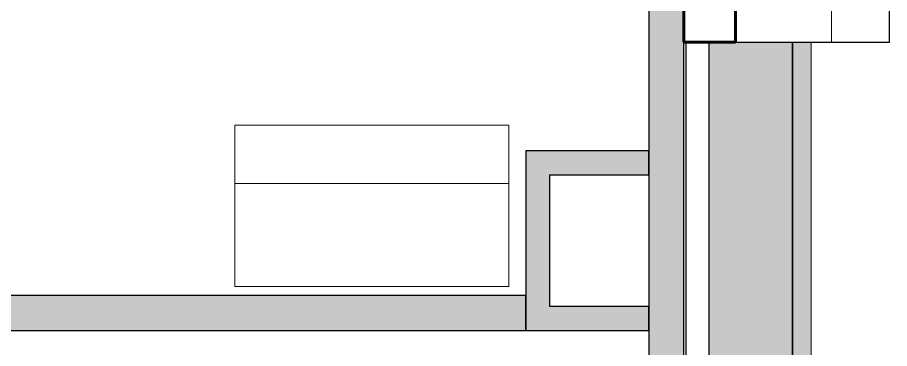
# Model space of a CAD drawing. Header units: millimetres. Extents: x 155927 to 295199, y -4084 to 97293.
# Drawn here: x 228896 to 231441, y 20603 to 21569 of the extents above; entities that cross this region are included whole.
import ezdxf

# ---------------------------------------------------------------- set-up
doc = ezdxf.new("R2010")
doc.units = ezdxf.units.MM
doc.header["$MEASUREMENT"] = 0
for name, color, linetype, lineweight in [('A-GLAZ', 7, 'CONTINUOUS', 9), ('A-GLAZ-CWMG', 7, 'CONTINUOUS', 9), ('A-WALL-PATT', 7, 'CONTINUOUS', 9), ('I-FURN', 8, 'CONTINUOUS', 9), ('I-WALL', 7, 'CONTINUOUS', 9), ('S-COLS-SYMB', 171, 'CONTINUOUS', 70)]:
    doc.layers.add(name, color=color, linetype=linetype, lineweight=lineweight)

msp = doc.modelspace()

# ---------------------------------------------------------------- hatches: boundary and pattern name
at = {"layer": 'A-GLAZ'}
h = msp.add_hatch(color=256, dxfattribs=at)
h.paths.add_polyline_path([(231211.8, 16190.6), (231211.8, 18843.6), (230914.8, 18843.6), (230914.8, 17490.6), (230910.2, 17490.6), (230910.2, 17486.3), (230914.8, 17486.3), (230914.8, 16294.9), (230910.2, 16294.9), (230910.2, 16290.6), (231174.8, 16290.6), (231174.8, 16190.6)], flags=0)
h.paths.add_polyline_path([(230914.8, 18943.6), (231211.8, 18943.6), (231211.8, 21496.6), (230914.8, 21496.6), (230914.8, 20143.6), (230910.2, 20143.6), (230910.2, 20139.3), (230914.8, 20139.3), (230914.8, 18947.9), (230910.2, 18947.9), (230910.2, 18943.6)], flags=0)
h.paths.add_polyline_path([(231211.8, 21596.6), (231211.8, 24149.6), (230914.8, 24149.6), (230914.8, 22796.6), (230910.2, 22796.6), (230910.2, 22792.3), (230914.8, 22792.3), (230914.8, 21600.9), (230910.2, 21600.9), (230910.2, 21596.6), (230978.5, 21596.6)], flags=0)
h.paths.add_polyline_path([(230910.2, 24249.6), (231211.8, 24249.6), (231211.8, 25549.6), (231174.8, 25549.6), (231174.8, 25449.6), (230910.2, 25449.6), (230910.2, 25445.3), (230914.8, 25445.3), (230914.8, 24253.9), (230910.2, 24253.9)], flags=0)
at = {"layer": 'A-WALL-PATT'}
for points in [[(230840.8, 20143.6), (230840.8, 21596.6), (230738.8, 21596.6), (230738.8, 20143.6)], [(230379.2, 20655.6), (230449.2, 20655.6), (230449.2, 21179.9), (230379.2, 21179.9), (230379.2, 20988.1)], [(230738.8, 21109.9), (230738.8, 21179.9), (230449.2, 21179.9), (230449.2, 21109.9)], [(226452.8, 20655.6), (230379.2, 20655.6), (230378.1, 20757.6), (226452.8, 20757.6)], [(230738.8, 20655.6), (230738.8, 20725.6), (230449.2, 20725.6), (230449.2, 20655.6)]]:
    msp.add_hatch(color=256, dxfattribs=at).paths.add_polyline_path(points, flags=0)

# ---------------------------------------------------------------- linework, layer by layer
at = {"layer": 'A-GLAZ', "linetype": 'Continuous'}
msp.add_line((231271.8, 21496.6), (231271.8, 21596.6), dxfattribs=at)
at = {"layer": 'A-GLAZ', "lineweight": 30}
for p, q in [((231440.8, 21496.6), (231440.8, 21596.6)), ((230840.8, 21496.6), (231440.8, 21496.6)), ((230914.8, 21496.6), (230846, 21496.6)), ((230846, 21496.6), (230846, 20143.6)), ((230914.8, 20143.6), (230914.8, 21496.6))]:
    msp.add_line(p, q, dxfattribs=at)
at = {"layer": 'A-GLAZ'}
msp.add_line((231211.8, 18943.6), (231211.8, 21496.6), dxfattribs=at)
at = {"layer": 'A-GLAZ-CWMG'}
for p, q in [((231156.8, 21432.6), (231156.8, 21496.6)), ((231158.8, 21496.6), (231158.8, 21432.6)), ((231156.8, 21057.6), (231156.8, 21432.6)), ((231158.8, 21432.6), (231158.8, 21057.6)), ((231156.8, 20682.6), (231156.8, 21057.6)), ((231158.8, 21057.6), (231158.8, 20682.6)), ((231156.8, 20307.6), (231156.8, 20682.6)), ((231158.8, 20682.6), (231158.8, 20307.6))]:
    msp.add_line(p, q, dxfattribs=at)
at = {"layer": 'I-FURN'}
for p, q in [((230330, 21254.6), (229530, 21254.6)), ((229530, 21254.6), (229530, 21084.6)), ((230330, 21084.6), (230330, 21254.6)), ((230330, 21084.6), (229530, 21084.6)), ((229530, 21084.6), (229530, 20784.6)), ((230330, 20784.6), (230330, 21084.6)), ((229530, 20784.6), (230330, 20784.6))]:
    msp.add_line(p, q, dxfattribs=at)
at = {"layer": 'I-WALL', "lineweight": 30}
for p, q in [((230738.8, 21596.6), (230738.8, 20143.6)), ((230840.8, 20143.6), (230840.8, 21596.6)), ((230379.2, 21179.9), (230379.2, 20655.6)), ((230449.2, 21179.9), (230379.2, 21179.9)), ((230738.8, 21179.9), (230449.2, 21179.9)), ((230738.8, 21109.9), (230738.8, 21179.9)), ((230449.2, 20725.6), (230449.2, 21109.9)), ((230449.2, 21109.9), (230738.8, 21109.9)), ((230379.2, 20757.6), (226452.8, 20757.6)), ((230379.2, 20655.6), (230379.2, 20757.6)), ((230738.8, 20725.6), (230449.2, 20725.6)), ((230738.8, 20655.6), (230738.8, 20725.6)), ((226452.8, 20655.6), (230379.2, 20655.6)), ((230379.2, 20655.6), (230449.2, 20655.6)), ((230449.2, 20655.6), (230738.8, 20655.6))]:
    msp.add_line(p, q, dxfattribs=at)
at = {"layer": 'S-COLS-SYMB', "lineweight": 60}
for p, q in [((230840.8, 21596.6), (230840.8, 21496.6)), ((230990.8, 21596.6), (230990.8, 21496.6)), ((230840.8, 21496.6), (230990.8, 21496.6))]:
    msp.add_line(p, q, dxfattribs=at)

doc.saveas('drawing.dxf')
